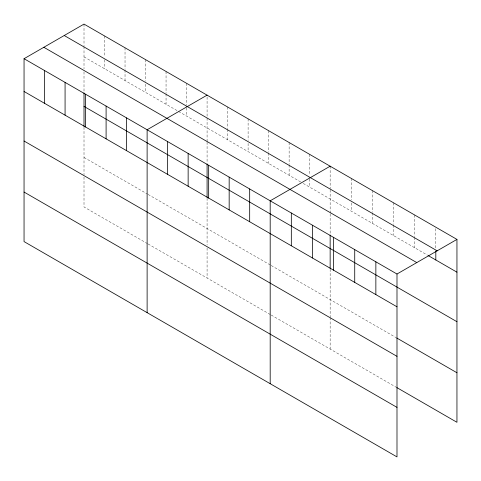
<?xml version="1.0" encoding="UTF-8"?>
<svg xmlns="http://www.w3.org/2000/svg" width="481" height="481" viewBox="0 0 481 481"><rect width="100%" height="100%" fill="white"/><g stroke="black" fill="none" stroke-linecap="round" stroke-linejoin="round"><path stroke-width="0.36" stroke-dasharray="2.4 1.8" d="M207.083 142.178L207.083 163.197M207.083 141.432L207.083 95.142M330.152 213.985L330.152 234.253M330.152 213.233L330.152 189.292M84.007 56.866L300.667 181.95M303.228 183.429L427.489 255.17M84.007 157.443L147.469 194.077M148.106 194.45L270.538 265.133M271.182 265.5L396.11 337.632M147.469 243.614L84.007 206.98L84.007 175.457M148.106 243.987L270.538 314.67M271.182 315.037L396.11 387.169M435.816 228.691L435.816 248.803M414.682 215.001L414.682 236.604M414.682 237.349L414.682 247.781M393.548 202.802L393.548 224.405M393.548 225.15L393.548 235.576M372.414 190.602L372.414 212.205M372.414 212.945L372.414 223.376M351.286 178.397L351.286 200M351.286 202.982L351.286 211.177M330.152 166.198L330.152 188.546M330.152 269.222L330.152 316.811M330.152 317.562L330.152 349.086M309.638 154.353L309.638 175.21M309.638 178.938L309.638 187.133M289.129 142.514L289.129 164.117M289.129 164.863L289.129 175.288M268.614 130.67L268.614 152.273M268.614 153.018L268.614 163.444M248.106 118.831L248.106 140.428M248.106 143.41L248.106 151.605M227.591 106.986L227.591 128.589M227.591 129.335L227.591 139.761M207.083 198.166L207.083 245.009M207.083 248.01L207.083 278.03M186.568 83.303L186.568 104.906M186.568 107.882L186.568 116.077M166.053 71.459L166.053 93.061M166.053 93.807L166.053 104.233M145.545 59.614L145.545 81.217M145.545 84.199L145.545 92.394M125.03 47.775L125.03 69.378M125.03 70.124L125.03 80.549M104.521 35.931L104.521 56.788M104.521 59.77L104.521 68.711M84.007 24.092L84.007 45.689M84.007 46.435L84.007 68.873M84.007 71.879L84.007 92.142M84.007 127.116L84.007 174.705"/><path stroke-width="0.72" d="M24.05 58.706L396.993 274.02L396.993 456.908L24.05 241.594L24.05 58.706L84.007 24.092L456.95 239.406L456.95 422.294L396.753 387.536M207.083 95.142L147.12 129.762L147.12 312.65M330.152 166.198L270.19 200.817L270.19 383.706M396.993 274.02L456.95 239.406M64.226 35.516L437.163 250.829M428.132 255.543L456.95 272.18M43.837 47.282L416.774 262.596M84.007 106.403L456.95 321.717M24.05 91.48L396.993 306.8M396.753 337.999L456.95 372.757M24.05 141.017L396.993 356.337M24.05 192.057L396.993 407.371M435.816 251.04L435.816 259.98M375.859 261.82L375.859 294.594M354.725 249.621L354.725 282.395M333.592 237.416L333.592 270.196M330.152 234.999L330.152 268.482M312.458 225.216L312.458 257.99M291.324 213.017L291.324 245.791M249.681 188.973L249.681 221.747M229.166 177.128L229.166 209.908M208.658 165.29L208.658 198.064M207.083 163.949L207.083 197.426M188.143 153.445L188.143 186.219M167.635 141.6L167.635 174.381M126.611 117.917L126.611 150.697M106.097 106.079L106.097 138.853M85.588 94.234L85.588 127.008M84.007 92.893L84.007 126.377M65.073 82.389L65.073 115.169M44.565 70.551L44.565 103.325"/></g></svg>
